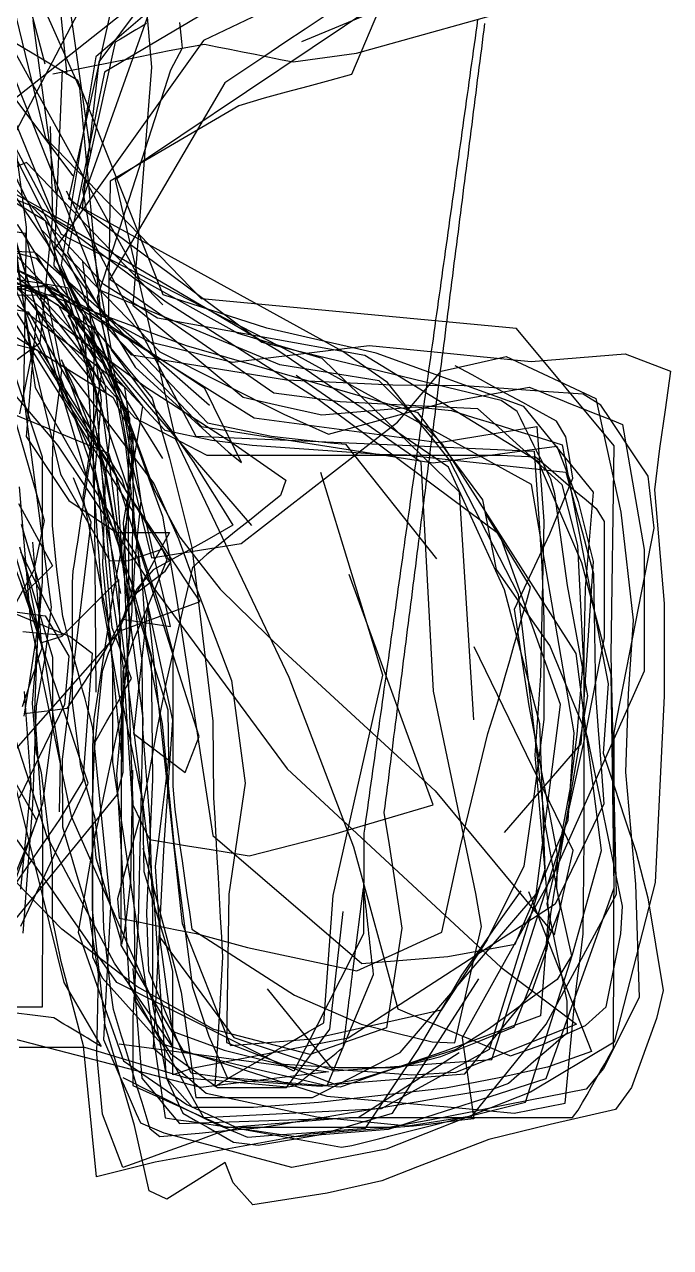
# Model space of a CAD drawing. Header units: metres. Extents: x 30 to 6769, y 117 to 5736.
# Drawn here: x 6315 to 6747, y 329 to 1147 of the extents above; entities that cross this region are included whole.
import ezdxf

# ---------------------------------------------------------------- set-up
doc = ezdxf.new("R2010")
doc.units = ezdxf.units.M
doc.layers.add('FLOOR_0', color=1, linetype='Continuous')
doc.layers.add('FLOOR_1', color=2, linetype='Continuous')

msp = doc.modelspace()

# ---------------------------------------------------------------- linework, layer by layer
at = {"layer": 'FLOOR_0', "color": 4}
for points in [[(6356.68, 843.69), (6289.13, 1068.55), (6231.21, 1143.56), (6123.64, 1308.57), (6000.42, 1479.97), (5904.93, 1637.82), (5804.26, 1777.77), (5606.23, 1733.95), (5595.73, 1647.01), (5578.5, 1588.67), (5546.2, 1585.44), (5537.9, 1587.05), (5558.12, 1594.4), (5578.33, 1601.76), (5598.54, 1609.11), (5549.57, 1689.25), (5546.98, 1688.43), (5569.34, 1668.86), (5578.16, 1660.09), (5568.27, 1666.27), (5558.38, 1672.46), (5548.49, 1678.64), (5538.6, 1684.83), (5528.71, 1691.01)], [(6355.37, 1164.19), (6304.05, 1066.15), (6300.56, 1010.4)], [(6554.54, 1163.78), (6533.38, 1113.66), (6518.79, 1109.68), (6504.21, 1105.7), (6489.62, 1101.71), (6475.03, 1097.73), (6458.12, 1092.6), (6371.94, 1042.31), (6370.66, 943.52), (6433.12, 878.27), (6587.93, 854.06), (6670.63, 865.09), (6684.88, 828.07), (6694.88, 788.06), (6686.76, 666.11), (6635.48, 606.69)], [(6515.71, 1152.82), (6502.31, 1143.88), (6488.91, 1134.94), (6475.51, 1126), (6462.1, 1117.06), (6448.7, 1108.12), (6371.9, 976.67), (6481.4, 900.74), (6525.91, 895.04), (6571.69, 892.57), (6617.74, 890.21), (6631.82, 877.53), (6645.9, 864.86), (6659.97, 852.18), (6674.05, 839.5), (6684.41, 798.63), (6688.23, 723.61), (6683.96, 672.39), (6679.62, 636.93), (6675.22, 612.75), (6670.83, 588.56), (6670.53, 569.26), (6673.86, 554.26), (6677.2, 539.26), (6680.53, 524.27), (6670.82, 508.56), (6648.27, 492.15), (6625.72, 475.74), (6603.42, 461.61), (6581.96, 455), (6560.49, 448.4), (6539.03, 441.79), (6513.05, 436.89), (6465.02, 440.32), (6426.11, 445.94), (6420.45, 459.54), (6414.78, 473.15), (6409.12, 486.75), (6403.46, 500.35), (6397.79, 513.95), (6396.48, 552.99), (6400.51, 642.19), (6399.63, 725.11), (6387.5, 769.7), (6380.35, 749.44), (6412.45, 744.49), (6408.95, 759.38), (6405.45, 774.27), (6401.95, 789.16), (6398.45, 804.05), (6394.94, 818.94), (6391.44, 833.83), (6387.94, 848.72), (6379.94, 895.28), (6352.05, 972.51), (6281.86, 1111.66)], [(6105.61, 935.94), (6329.33, 972.89), (6393.66, 891.74), (6391.07, 876.19), (6388.48, 860.64), (6385.89, 845.09), (6383.3, 829.54), (6380.71, 813.99), (6385.05, 742.09), (6376.17, 645.85), (6384.66, 504.6), (6434.45, 416.18), (6553.44, 422.23), (6625.64, 461.9), (6662.91, 582.08), (6659.28, 679.5), (6635.71, 768.97), (6598.19, 851.08), (6484.8, 928.73), (6335.51, 1016.34), (6288.81, 1129.5)], [(6303.89, 988.33), (6408.54, 875.81), (6439.92, 869.19), (6466.98, 865.81), (6495.35, 863.75), (6523.74, 861.72), (6552.13, 859.69), (6579.47, 859.03), (6606.29, 859.03), (6633.12, 859.03), (6656.51, 858.04), (6663.25, 852.25), (6670, 846.47), (6676.74, 840.68), (6683.49, 834.9), (6690.23, 829.12), (6696.98, 823.33), (6702.3, 814.67), (6702.3, 795.25), (6702.3, 775.83), (6702.3, 756.41), (6702.3, 736.99), (6688.89, 668.93), (6679, 623.8), (6674.02, 602.24), (6669.05, 580.67), (6664.07, 559.1), (6677.43, 493.98), (6677.61, 472.64), (6672, 467.84), (6666.4, 463.03), (6660.8, 458.23), (6655.2, 453.43), (6649.59, 448.62), (6643.99, 443.82), (6638.39, 439.01), (6628.13, 435.12), (6611.87, 432.41), (6595.61, 429.7), (6579.35, 426.99), (6563.09, 424.28), (6547.23, 421.63), (6531.8, 419.06), (6516.36, 416.49), (6500.93, 413.91), (6485.5, 411.34), (6470.71, 409.14), (6457.62, 407.95), (6444.53, 406.76), (6431.44, 405.57), (6418.36, 404.38), (6405.27, 403.19), (6398.77, 408.41), (6396.04, 417.29), (6393.31, 426.17), (6390.57, 435.06), (6387.84, 443.94), (6385.11, 452.82), (6382.38, 461.7), (6379.65, 470.58), (6376.92, 479.47), (6374.18, 488.35), (6372.44, 501.2), (6370.91, 514.95), (6369.38, 528.69), (6367.86, 542.44), (6366.97, 572.81), (6361.87, 616.06), (6352.38, 650.89), (6346.85, 693.57), (6346.85, 726.65), (6346.85, 742.38), (6346.85, 758.11), (6346.85, 773.84), (6347.37, 781.85), (6348.1, 786.6), (6348.83, 791.36), (6349.56, 796.11), (6350.29, 800.86), (6351.02, 805.62), (6351.75, 810.37), (6352.48, 815.12), (6353.22, 819.88), (6353.95, 824.63), (6354.68, 829.38), (6355.41, 834.13), (6356.14, 838.89), (6356.87, 843.64), (6357.6, 848.39), (6358.33, 853.15), (6359.06, 857.9), (6359.79, 862.65), (6358.66, 888.19), (6354.11, 952.05), (6293.91, 1075.4)], [(6466.8, 812.09), (6325.98, 975.34), (6276.68, 998.83)], [(6338.51, 912.02), (6388.69, 766.29), (6408.85, 781.41), (6412.5, 787.48), (6410.61, 790.51), (6408.72, 793.54), (6406.83, 796.57), (6404.94, 799.6), (6403.04, 802.63), (6401.15, 805.66), (6399.26, 808.69), (6397.37, 811.72), (6395.47, 814.75), (6393.58, 817.77), (6391.69, 820.8), (6389.8, 823.83), (6387.91, 826.86), (6386.01, 829.89), (6384.12, 832.92), (6382.23, 835.95), (6379.97, 843.03), (6297.31, 973.53)], [(6267.15, 947.26), (6336.79, 865.75), (6396.73, 776.24), (6490.47, 649.36), (6633.33, 516.81), (6683.74, 478.53), (6643.37, 462.37), (6603, 446.22), (6573.8, 444.53), (6547.37, 446.42), (6520.94, 448.31), (6477.3, 502.12)], [(6363.57, 869.99), (6391.94, 641.47), (6400.51, 571.28), (6409.45, 443.02), (6420.53, 419.11), (6429.02, 414.25), (6437.51, 409.4), (6446.01, 404.54), (6454.5, 399.69), (6471.02, 397.74), (6511.59, 404.51), (6560.72, 419.16), (6618.54, 508.94)]]:
    msp.add_lwpolyline(points, dxfattribs=at)
at = {"layer": 'FLOOR_0', "color": 5}
for points in [[(6347.2, 1045.88), (6282.58, 1131.68), (6256.46, 1152.29), (6232.08, 1171.26), (6150.96, 1181.1), (6088.21, 1206), (6060.97, 1261.37), (6052.44, 1342.47), (6098.69, 1486.36), (6100.14, 1479.18), (6076.69, 1432.26), (5994.59, 1309.06), (5863.34, 1178.75), (5766.63, 1162.63), (5710.06, 1168.14), (5656.85, 1184.12), (5599.19, 1228.5), (5508.67, 1315.17), (5451.99, 1402.52), (5440.45, 1402.52)], [(6341.98, 918.13), (6401.19, 840.22), (6417.76, 803.18), (6429.57, 770.68), (6453.22, 708.47), (6462.34, 639.72), (6451.37, 565.54), (6449.82, 466.37), (6473.92, 457.09), (6498.03, 447.81), (6522.14, 438.53), (6609.14, 445.4), (6654.02, 500.28), (6664.17, 529.15), (6666.75, 552.33), (6673.34, 593.37), (6691.49, 698.15), (6677.9, 772.03), (6669.38, 833.34), (6666.71, 843.01), (6664.45, 847.54), (6662.18, 852.07), (6659.92, 856.6), (6657.65, 861.13), (6655.39, 865.66), (6653.13, 870.19), (6650.86, 874.72), (6648.6, 879.25), (6646.34, 883.78), (6644.07, 888.31), (6633.46, 895.66), (6473.43, 934.38), (6344.34, 1030.54), (6380.63, 1192.61)], [(6527.99, 1181.11), (6434.46, 1136.41), (6335.19, 997.6), (6351.99, 975.19), (6368.79, 952.78), (6437.2, 880.69), (6479.93, 871.82), (6489.81, 870.72), (6499.69, 869.62), (6509.56, 868.52), (6519.44, 867.42), (6529.32, 866.33), (6590.15, 789.76)], [(6551, 1160.97), (6375.32, 1043.3), (6415.66, 869.69), (6491.42, 710.65), (6534.67, 597.2), (6564.44, 488.75), (6570.71, 486.13), (6576.98, 483.52), (6583.25, 480.9), (6589.52, 478.29), (6595.79, 475.68), (6602.06, 473.06), (6608.33, 470.45), (6614.6, 467.83), (6620.87, 465.22), (6627.14, 462.6), (6633.41, 459.99), (6639.68, 457.38), (6660.62, 464.74), (6689.8, 477.72), (6703.69, 490.23), (6706.12, 502.41), (6708.56, 514.58), (6710.99, 526.75), (6713.42, 538.93), (6714.62, 557.48), (6691.24, 670.8), (6665.95, 731.73), (6648.15, 757.17), (6630.35, 782.61), (6621.22, 829.11), (6577.98, 887.41), (6423.02, 932.14), (6237.98, 999.86)], [(6418.3, 1148.37), (6418.77, 1144.11), (6419.25, 1139.85), (6419.72, 1135.59), (6420.19, 1131.32), (6412.43, 1116.49), (6363.35, 964.4), (6382, 866.94), (6386.06, 833.21), (6384.57, 825), (6383.08, 816.78), (6381.58, 808.57), (6380.09, 800.35), (6378.6, 792.14), (6377.1, 783.92), (6375.61, 775.71), (6374.12, 767.49), (6370.37, 743.57), (6365.69, 713.15), (6361.02, 682.74), (6360.27, 663.99), (6360.27, 647.48), (6360.27, 630.97), (6360.27, 614.46), (6360.27, 597.94), (6360.27, 589.43), (6360.27, 581.21), (6360.27, 572.99), (6360.27, 564.78), (6360.27, 556.56), (6360.27, 548.35), (6360.27, 540.13), (6360.27, 531.91), (6360.27, 523.7), (6366.72, 509.65), (6406.21, 465.75), (6516.9, 430.46), (6605.23, 422.57), (6642.27, 419.2), (6676.34, 425.67), (6682.74, 494.44), (6684.59, 509.32), (6686.45, 524.2), (6688.31, 539.08), (6688.89, 601.94), (6688.89, 650.88), (6688.89, 729.15), (6689.86, 770.04), (6691.2, 786.14), (6692.54, 802.24), (6693.88, 818.34), (6695.22, 834.44), (6648.7, 891.68), (6549.91, 927.24), (6535.29, 930.62), (6520.68, 933.99), (6506.06, 937.37), (6491.44, 940.74), (6476.82, 944.12), (6407.45, 966.3), (6350.4, 1109.66), (6306.13, 1136.21)], [(6232.39, 1143.61), (6329.97, 1000.64), (6364.69, 936.12), (6401.29, 836.53), (6418.55, 804.19), (6432.02, 786.85), (6445.5, 769.52), (6488.18, 727.75), (6589.36, 634.69), (6669.07, 538.33), (6673.25, 557.13), (6677.42, 575.93), (6681.6, 594.73), (6615.52, 731)], [(6192.36, 1026.11), (6322.47, 990.78), (6400.13, 897.26), (6411.63, 856.98), (6426.65, 797.37), (6440.75, 681.32), (6441.17, 629.96), (6441.91, 616.64), (6442.65, 603.32), (6443.39, 590), (6444.13, 576.68), (6444.87, 563.36), (6445.61, 550.04), (6446.35, 536.72), (6447.09, 523.4), (6445.02, 487.59), (6441.9, 436.98), (6452.34, 443.07), (6462.77, 449.16), (6473.2, 455.25), (6483.64, 461.34), (6494.07, 467.43), (6504.5, 473.52), (6514.93, 479.6), (6521.22, 564.66), (6554.34, 712.06), (6512.92, 847.6)], [(6438.49, 892.19), (6321.54, 994.65), (6247.76, 998.37)], [(6651.71, 567.35), (6693.85, 460.22), (6664.48, 449.76), (6632.1, 442.82), (6596.47, 435.73), (6511.25, 426.25), (6467.84, 422.89), (6447.47, 422.89), (6427.1, 422.89), (6410.11, 441.94), (6400.51, 491.96), (6400.51, 510.1), (6400.51, 528.23), (6400.51, 553.43), (6398.61, 616.31), (6393.8, 676.1), (6393.33, 721.89), (6392.16, 731.21), (6391, 740.53), (6389.84, 749.85), (6388.67, 759.17), (6387.51, 768.49), (6388.48, 785.64), (6390.62, 807.09), (6392.76, 828.54), (6381.92, 904.29), (6287.64, 975.82)]]:
    msp.add_lwpolyline(points, dxfattribs=at)
at = {"layer": 'FLOOR_0', "color": 2}
for points in [[(6288.32, 1394.61), (6303.42, 1215.48), (6328.4, 1120.86)], [(6286.67, 1168.12), (6250.11, 1113.69), (6239.91, 1077.73), (6279.76, 1073.74), (6310.52, 1099.36), (6385.09, 1158.4)], [(6576.76, 1167.68), (6499.85, 1135.51)], [(6173.63, 979.97), (6317.28, 955.02), (6361.87, 877.84), (6366.91, 852.63), (6371.95, 827.41), (6376.99, 802.2), (6383.35, 775.75), (6392.4, 746.75), (6401.46, 717.75), (6410.52, 688.75), (6411.13, 655.55), (6406.67, 619.82), (6402.2, 584.09), (6405.43, 533.54), (6413.38, 473.89), (6448.15, 461.3), (6484.86, 452.11), (6524.23, 449.73), (6564.53, 449.73), (6593.07, 457.01), (6617.54, 466.8), (6642.07, 476.82), (6673.21, 556.1), (6662.9, 612.86), (6645.14, 765.99), (6598.65, 856.13), (6588.34, 869.03), (6578.02, 881.93), (6567.71, 894.83), (6557.39, 907.73), (6527.62, 928.5), (6353.56, 1024.25), (6364.67, 1122.11), (6393.04, 1159.95)], [(6333.73, 1114.06), (6359.63, 1119.24), (6385.54, 1124.42), (6411.44, 1129.61), (6435.12, 1133.91), (6443.58, 1132.22), (6452.04, 1130.53), (6460.51, 1128.83), (6468.97, 1127.14), (6477.44, 1125.44), (6485.9, 1123.75), (6494.36, 1122.06), (6536.66, 1127.82), (6655.08, 1160.97)], [(6396.22, 1147.66), (6392.75, 1145.57), (6389.27, 1143.49), (6385.8, 1141.4), (6382.32, 1139.32), (6378.85, 1137.23), (6375.37, 1135.15), (6353.56, 1036.51), (6372.79, 929.41), (6413.8, 874.52), (6427.9, 854.09), (6436.59, 840.17), (6445.29, 826.26), (6453.98, 812.34), (6436.58, 802.29), (6418.64, 792.31), (6400.69, 782.34), (6389.86, 769.64), (6383.46, 755.23), (6377.06, 740.83), (6370.66, 726.42), (6366.6, 714.4), (6365.72, 705.62), (6364.85, 696.84), (6363.97, 688.05), (6363.09, 679.27), (6362.21, 670.49), (6361.34, 661.71), (6360.46, 652.93), (6360.27, 613.89), (6362.52, 589.83), (6365.98, 578.3), (6369.44, 566.76), (6372.9, 555.22), (6376.36, 543.68), (6379.82, 532.15), (6381.6, 539.93), (6383.05, 551.53), (6384.5, 563.12), (6385.94, 574.72), (6387.09, 648.43)], [(6615.11, 682.13), (6605.59, 834.27), (6513.82, 923.81), (6457.69, 940.45), (6391.79, 976.94), (6308.04, 1129.13)], [(6326.46, 1009.25), (6405.29, 928.18), (6488.07, 886.44), (6518.07, 873.1), (6593.78, 893.79), (6652.27, 904.54), (6659.19, 901.78), (6666.11, 899.01), (6673.02, 896.24), (6679.94, 893.47), (6686.85, 890.7), (6693.77, 887.94), (6700.68, 885.17), (6707.6, 882.4), (6714.52, 879.63), (6729.12, 795.97), (6729.12, 773.76), (6729.12, 751.54), (6729.12, 714.58), (6668.88, 579.74), (6607.3, 469.46), (6615.18, 415.35), (6605.1, 414.09), (6595.02, 412.83), (6584.94, 411.56), (6574.86, 410.3), (6505.14, 404.96), (6402.17, 386.4), (6362.96, 376.59), (6354.22, 464.2), (6339.22, 520.54), (6333.44, 548.95), (6333.44, 561.22), (6333.44, 573.49), (6333.44, 585.76), (6326.1, 646.87), (6322.82, 659.98), (6320.03, 693.18), (6326.74, 774.71), (6326.74, 802.75), (6326.74, 808.25), (6326.74, 813.75), (6326.74, 819.25), (6326.74, 824.76), (6326.74, 830.26), (6326.74, 835.76), (6326.74, 841.26), (6326.74, 846.76), (6326.74, 852.27), (6326.74, 857.77), (6294.66, 953.26)], [(6353.56, 988.36), (6366.05, 895.84), (6363.71, 870.02), (6361.36, 844.19), (6362.47, 700.54)], [(6387.09, 515.74), (6393.21, 442.39), (6401.56, 432.36), (6409.92, 422.32), (6418.27, 412.29), (6537.83, 416.18), (6605.47, 459.72)]]:
    msp.add_lwpolyline(points, dxfattribs=at)
at = {"layer": 'FLOOR_0', "color": 1}
for points in [[(6348.28, 1011.23), (6272.16, 1054.23), (6149.81, 1157.34), (6145.66, 1376.39)], [(6320.36, 1175), (6351.48, 1104.75), (6366.1, 948.28), (6385.71, 870.8), (6386.45, 858.03), (6385.76, 849.74), (6385.07, 841.46), (6384.38, 833.18), (6383.69, 824.89), (6383, 816.61), (6382.31, 808.32), (6381.62, 800.04), (6380.93, 791.76), (6382.35, 757.73), (6387.09, 625.29), (6398.31, 602.18), (6411.64, 599.96), (6424.96, 597.74), (6438.29, 595.52), (6451.61, 593.29), (6464.94, 591.07), (6521.52, 605.63), (6588.06, 625.17), (6531.93, 779.39)], [(6410.75, 1167.13), (6362.34, 1125.36), (6339.27, 986.32), (6356.87, 945.69), (6362.48, 933.32), (6368.1, 920.96), (6373.72, 908.59), (6379.34, 896.22), (6384.96, 883.85), (6383.77, 835.95), (6384.64, 736.55)], [(6199.66, 1093.65), (6328.65, 1016.02), (6366.97, 887.65), (6393.8, 683.05), (6390.76, 547.46), (6387.09, 482.69), (6387.09, 437.62), (6449.47, 409.47), (6531.62, 416.18), (6540.68, 416.18), (6549.74, 416.18), (6558.79, 416.18), (6567.85, 416.18), (6576.91, 416.18), (6585.97, 416.18), (6595.03, 416.18), (6604.09, 416.18), (6613.14, 416.18), (6663.6, 478.59), (6710.53, 565.6), (6707.12, 725.42), (6709.01, 865.31), (6643.69, 943.73), (6433.17, 963.55), (6329.02, 1071.14), (6307.5, 1159.2)], [(6307.46, 979.24), (6361.15, 943.43), (6360.55, 841.88), (6361.33, 831.84), (6362.1, 821.8), (6362.87, 811.76), (6363.64, 801.72), (6364.41, 791.68), (6365.19, 781.64), (6365.96, 771.6), (6366.73, 761.56), (6379.73, 688.22), (6377.24, 676.59), (6374.75, 664.96), (6372.26, 653.32), (6369.77, 641.69), (6367.28, 630.06), (6364.78, 618.43), (6362.29, 606.8), (6358.76, 588.31), (6350.72, 540.02), (6381.03, 454.14), (6423.33, 424.89), (6458.07, 408.76), (6475.21, 405.64), (6492.35, 402.52), (6509.49, 399.4), (6526.63, 396.28), (6533.66, 397.48), (6539.86, 399.03), (6546.06, 400.58), (6552.26, 402.13), (6558.46, 403.68), (6564.66, 405.24), (6570.87, 406.79), (6577.07, 408.34), (6583.27, 409.89), (6589.47, 411.44), (6595.67, 412.99), (6601.87, 414.54), (6608.07, 416.09), (6625.84, 416.18), (6644.28, 416.18), (6662.73, 416.18), (6681.17, 416.18), (6684.98, 421.08), (6687.94, 426.26), (6690.9, 431.44), (6693.86, 436.63), (6696.82, 441.81), (6699.78, 447), (6702.74, 452.18), (6705.7, 457.36), (6708.66, 462.55), (6709.01, 599.46), (6709.01, 625.57), (6709.01, 641.58), (6709.01, 657.59), (6709.01, 673.59), (6735.83, 810.31), (6731.67, 845.15), (6725.37, 854.6), (6719.07, 864.05), (6712.77, 873.51), (6706.47, 882.96), (6700.17, 892.41), (6688.35, 899.8), (6661.82, 901.7), (6635.29, 903.59), (6608.76, 905.49), (6560.93, 905.99), (6489.99, 909.28), (6386.51, 925.9), (6334.6, 985.79), (6340.15, 1116.42)], [(6407.2, 959.69), (6316.14, 1054.78), (6147.16, 984.39)], [(6366.19, 914.34), (6353.73, 831.33), (6355.59, 822.03), (6357.45, 812.72), (6359.31, 803.42), (6361.17, 794.12), (6363.03, 784.82), (6364.89, 775.52), (6366.75, 766.22), (6368.61, 756.92), (6370.47, 747.62), (6372.33, 738.32), (6373.68, 714.94), (6373.68, 653.75), (6393.8, 517.67), (6408.72, 415.96), (6417.51, 414.71), (6426.3, 413.45), (6435.09, 412.19), (6443.88, 410.94), (6452.67, 409.68), (6461.46, 408.42), (6470.25, 407.17), (6479.04, 405.91), (6487.83, 404.66), (6496.62, 403.4), (6558.07, 408.46), (6663.52, 442.33), (6709.01, 569.8), (6707, 712.72), (6687.39, 787.11), (6658.53, 854.71), (6542.27, 925.75), (6403.62, 950.73), (6367.83, 973.28), (6352.31, 990.1), (6336.79, 1006.92), (6321.27, 1023.75), (6305.75, 1040.57)], [(6407.15, 856.9), (6310.23, 1013.09), (6125.33, 965.06), (6092.74, 823.74), (6037.64, 715.64), (6033.27, 574.17), (6025.61, 484.15), (5984.94, 409.01), (5937.34, 357.94), (5902.79, 329.24), (5872.31, 335.34), (5841.82, 341.44), (5727.57, 336.29), (5572.23, 355.79), (5527.04, 355.79), (5484.27, 359.23), (5370.47, 407.21)], [(6314.57, 966.13), (6361.78, 906.4), (6367.26, 835.43), (6369.12, 813.09), (6370.98, 790.75), (6372.85, 768.41), (6380.84, 715.38), (6387.09, 618.85), (6388.77, 494.18), (6412.27, 458.91), (6443.87, 436.31), (6489.91, 436.31), (6518.92, 475.2), (6527.87, 553.93)], [(6404.33, 537.94), (6454.61, 469.63), (6521.96, 447.43), (6627.12, 455.08), (6671.13, 592.23), (6652.22, 691.55), (6642.3, 756.07), (6666.01, 806.54), (6681.37, 843.76), (6679.07, 857.59), (6676.76, 871.42), (6670.5, 881.87), (6659.2, 888.04), (6647.9, 894.2), (6636.6, 900.37), (6625.29, 906.54), (6613.99, 912.71), (6602.69, 918.87)]]:
    msp.add_lwpolyline(points, dxfattribs=at)
at = {"layer": 'FLOOR_0', "color": 7}
for points in [[(6393.8, 596.6), (6419.55, 499.92), (6429.39, 429.6), (6440.54, 429.6), (6451.69, 429.6), (6462.83, 429.6), (6473.98, 429.6), (6485.13, 429.6), (6496.27, 429.6), (6507.42, 429.6), (6565.99, 459.64), (6656.8, 565.43), (6673.16, 692.46), (6632.62, 805.91), (6511.01, 896.27), (6409.47, 961.29), (6352.1, 1004.06), (6321.44, 1024.87), (6296.99, 1034.65), (6272.55, 1044.43), (6198.61, 1100.52), (6082.41, 1210.83)], [(6343.35, 1113.32), (6334.85, 1197.76)], [(6342.52, 1035.85), (6429.29, 871.87), (6567.48, 865.74), (6655.62, 861.75), (6657.33, 836.05), (6659.04, 810.35), (6660.76, 784.65), (6662.06, 749.12), (6662.06, 682.22), (6655.61, 632.68), (6648.71, 584.36), (6624.21, 535.03), (6593.25, 487.87), (6507.11, 468.68), (6452.59, 464.13), (6420.43, 545.8), (6397.22, 759.24), (6387.62, 672.91), (6422.21, 646.88), (6431.63, 671.06), (6371.04, 860.25), (6167.29, 943.84)], [(6279.69, 999.05), (6397.79, 935.19), (6453.83, 921.17), (6545.15, 932.45), (6568.06, 930.16), (6590.98, 927.87), (6617.11, 925.25), (6653.48, 921.61), (6716.43, 926.87), (6746.73, 915.21), (6743.05, 889.42), (6739.36, 863.63), (6736.09, 835.8), (6742.42, 759.84), (6742.54, 698.07), (6736.46, 573.24), (6709.01, 466.59), (6653.18, 433.04), (6556.56, 395.07), (6493.57, 382.85), (6465.12, 390.44), (6436.67, 398.03), (6408.22, 405.62), (6392.45, 412.51), (6389.71, 418.68), (6386.97, 424.85), (6384.23, 431.02), (6381.49, 437.19), (6378.74, 443.36), (6376, 449.53), (6373.26, 455.7), (6370.52, 461.87), (6367.78, 468.04), (6372.35, 557.01), (6366.02, 620.33), (6360.39, 676.63), (6358.63, 683.86), (6356.96, 689.99), (6355.29, 696.12), (6353.62, 702.25), (6351.95, 708.38), (6350.28, 714.51), (6348.6, 720.65), (6346.93, 726.78), (6345.26, 732.91), (6343.59, 739.04), (6341.92, 745.17), (6340.25, 751.3), (6336.27, 782.68), (6333.44, 811.99), (6333.44, 833.26), (6333.44, 854.53), (6333.84, 868.9), (6334.67, 875.6), (6335.51, 882.3), (6336.35, 888.99), (6337.18, 895.69), (6338.02, 902.39), (6338.86, 909.08), (6339.69, 915.78), (6329.99, 965.14), (6249.77, 988.86)], [(6293.8, 988.35), (6388.46, 884.06), (6436.56, 859.03), (6473.03, 859.03), (6571.38, 859.03), (6676.73, 847.7), (6680.42, 834.17), (6684.11, 820.64), (6687.79, 807.11), (6691.48, 793.59), (6695.17, 780.06), (6696.49, 699.76), (6698.38, 675.14), (6700.27, 650.53), (6702.17, 625.91), (6669.62, 558.79), (6531.2, 469.13), (6426.57, 448.97), (6413.92, 444.78), (6413.92, 458.61), (6413.92, 472.43), (6413.92, 486.26), (6413.92, 500.08), (6413.92, 513.91), (6411.32, 525.5), (6408.02, 536.5), (6404.72, 547.49), (6401.43, 558.49), (6398.13, 569.49), (6394.83, 580.48), (6393.8, 627.8), (6380.55, 692.89), (6381.23, 699.76), (6381.92, 706.63), (6382.61, 713.49), (6383.29, 720.36), (6383.98, 727.23), (6384.67, 734.09), (6385.35, 740.96), (6386.04, 747.83), (6386.73, 754.69), (6387.09, 821.58), (6303.84, 954.95)], [(6294.51, 985.34), (6334.57, 949.26), (6396.4, 904.43), (6452.73, 868.08), (6489.37, 842.42), (6485.9, 832.1), (6476.06, 824.22), (6466.21, 816.33), (6456.36, 808.45), (6446.52, 800.57), (6436.67, 792.69), (6427.03, 783.9), (6421.14, 758.36), (6415.25, 732.82), (6409.36, 707.28), (6403.37, 676.83), (6397.32, 643.58), (6391.75, 616.65), (6386.82, 598.58), (6381.9, 580.51), (6376.97, 562.44), (6377.96, 549.52), (6390.86, 546.94), (6403.75, 544.36), (6416.65, 541.78), (6429.54, 539.2), (6463.79, 529.86), (6536.97, 514.23), (6551.19, 520.69), (6565.41, 527.16), (6579.63, 533.63), (6593.85, 540.09), (6606.19, 597.53), (6624.65, 672.94), (6630.8, 692.53), (6633.59, 702.3), (6636.38, 712.07), (6639.17, 721.84), (6641.96, 731.62), (6644.75, 741.39), (6647.54, 751.16), (6650.33, 760.93), (6653.13, 770.71), (6623.16, 819.92)], [(6240.92, 950.16), (6323.23, 929.63), (6376.07, 845.74), (6380.15, 786.5), (6378.79, 794), (6377.43, 801.51), (6376.06, 809.02), (6374.7, 816.52), (6373.33, 824.03), (6371.97, 831.54), (6370.61, 839.04), (6369.24, 846.55), (6367.88, 854.06), (6348.08, 904.38), (6339.52, 922.82), (6347.75, 900.16), (6355.99, 877.51), (6378.87, 766.49)]]:
    msp.add_lwpolyline(points, dxfattribs=at)
at = {"layer": 'FLOOR_0', "color": 3}
for points in [[(6481.72, 1182.58), (6368.22, 1115.25), (6343.37, 994.41), (6366.72, 954.37), (6388.68, 917.97), (6401.19, 906.59), (6413.69, 895.22), (6426.2, 883.85), (6438.7, 872.47), (6451.21, 861.1), (6459.92, 854.2), (6455.79, 862.47), (6451.66, 870.74), (6447.53, 879.01), (6443.39, 887.27), (6439.26, 895.54), (6435.13, 903.81), (6332.7, 971.39), (6173.42, 973.99)], [(6308.18, 1001.75), (6321.75, 904.25), (6354.85, 846.46), (6372.57, 818.6), (6390.28, 790.75), (6413.72, 681.79), (6407.8, 598.81), (6400.84, 462.86), (6436.3, 432.45), (6510.25, 416.6), (6571, 410.53), (6612.3, 417.15), (6649.71, 426.51), (6681.19, 525.28), (6700.58, 594.67), (6683.54, 726.4), (6594.21, 866.52), (6573.08, 887.66), (6551.96, 908.8), (6485.43, 919.41), (6364.5, 969.68), (6302.78, 1125.19)], [(6222.24, 1021.9), (6337.13, 959.62), (6369, 900.78), (6355.87, 923.76), (6318.39, 972.09), (6170.56, 993.17)], [(6333.96, 968.3), (6468.38, 883.99), (6591.95, 867.47), (6657.25, 878.35), (6662.06, 814.93), (6659.67, 711.48), (6655.89, 658.48), (6665.04, 552.63), (6659.72, 484.08), (6595.86, 460.58), (6525.84, 436.48), (6507.01, 438.05), (6488.18, 439.62), (6469.36, 441.19), (6450.53, 442.76), (6438.32, 470.43), (6427.4, 503.2), (6414.96, 597.22), (6406.91, 679.38), (6401.61, 705.88), (6396.32, 732.37), (6393.8, 770.02), (6386.8, 828.87), (6340.23, 966.2), (6140.58, 963.91)]]:
    msp.add_lwpolyline(points, dxfattribs=at)
at = {"layer": 'FLOOR_0', "color": 6}
for points in [[(6394.81, 1175.62), (6399.56, 1118.6), (6387.09, 959.38), (6461.04, 897.76), (6487.33, 891.91), (6513.62, 886.06), (6575.93, 891.45), (6600.23, 888.9), (6615.04, 884.34), (6629.86, 879.78), (6644.67, 875.22), (6659.49, 870.66), (6674.31, 866.09), (6705.01, 706.13), (6701.64, 659.71), (6708.93, 637.83), (6716.22, 615.95), (6723.51, 594.07), (6731.5, 562.98), (6741.81, 501.04), (6737.34, 482.39), (6731.75, 467.01), (6726.16, 451.62), (6720.56, 436.24), (6709.94, 421.55), (6666.3, 411.48), (6625.32, 401.52), (6601.41, 392.32), (6577.51, 383.12), (6553.6, 373.93), (6517.16, 365.49), (6467.51, 357.84), (6454.16, 372.59), (6448.88, 386.04), (6429.41, 373.86), (6409.94, 361.69), (6398.01, 367.05), (6393.15, 388.89), (6388.3, 410.74), (6368.67, 477.62), (6360.27, 555.37), (6360.27, 628.57), (6361.7, 666.95), (6364.42, 671.72), (6367.14, 676.48), (6369.87, 681.24), (6372.59, 686.01), (6375.31, 690.77), (6378.03, 695.54), (6380.75, 700.3), (6383.47, 705.07), (6386.19, 709.83), (6373.32, 743.57), (6366.97, 811.15), (6363.94, 837), (6360.56, 857.25), (6340.01, 904.62), (6315.36, 1007.36), (6297.13, 1010.17)], [(6351.24, 1023.32), (6403.66, 1170.97)], [(6359.11, 1060.76), (6345.71, 1154.9)], [(6336.2, 1033.11), (6320.45, 1149.64)], [(6248.41, 975.77), (6373.89, 897.77), (6388.96, 868.55), (6397.95, 843.37), (6406.94, 818.19), (6416.42, 763.56), (6440.62, 604.7), (6540.3, 519.15), (6597.74, 523.93), (6642.74, 532.11), (6647.81, 543.96), (6652.89, 555.81), (6657.97, 567.66), (6663.04, 579.51), (6668.12, 591.35), (6673.19, 603.2), (6678.27, 615.05), (6682.18, 673.39), (6653.85, 839.46), (6493.81, 927.48), (6339.4, 1006.57), (6297.86, 1085.06)], [(6279.45, 1023.5), (6357.65, 941.68), (6387.09, 874.35), (6387.09, 840.63), (6388.12, 808.99), (6394.81, 788.9), (6401.5, 768.81), (6408.2, 748.72), (6413.92, 727.22), (6413.92, 697.38), (6413.92, 667.53), (6413.92, 637.69), (6415.18, 622.06), (6416.81, 610.63), (6418.45, 599.19), (6420.08, 587.76), (6421.71, 576.32), (6423.34, 564.89), (6424.98, 553.46), (6426.61, 542.02), (6495.36, 498.06), (6539.93, 478.6), (6563.65, 472.66), (6587.38, 466.73), (6602.41, 466.23), (6604.21, 474), (6606, 481.78), (6607.79, 489.55), (6609.58, 497.32), (6611.38, 505.1), (6613.17, 512.87), (6614.96, 520.65), (6616.76, 528.42), (6618.55, 536.19), (6620.34, 543.97), (6616.64, 565.93), (6588.29, 701.25), (6579.94, 854.37), (6496.3, 912.45)], [(6038.81, 879.5), (6152.45, 973.84), (6224.07, 990.64), (6343.47, 971.16), (6368.65, 905.67), (6371.5, 870.75), (6368.77, 843.48), (6366.97, 786.06), (6379.84, 654.02)], [(6343.8, 952.71), (6377.92, 896.34), (6387.09, 841.17), (6399.67, 790.35), (6459.65, 799.93), (6564.1, 881.21), (6593.42, 915.34), (6615.13, 920.16), (6636.84, 924.99), (6696.85, 896.92), (6713.49, 820.9), (6721.78, 748.84), (6718.5, 699.51), (6716.68, 647.03), (6723.4, 572.12), (6725.69, 496.53), (6717.76, 480.66), (6709.83, 464.79), (6701.89, 448.92), (6690.23, 435.23), (6664.14, 430.01), (6638.04, 424.79), (6611.95, 419.57), (6585.85, 414.35), (6558.26, 409.47), (6509.21, 409.47), (6460.17, 409.47), (6443.17, 405.47), (6430.64, 400.91), (6418.11, 396.35), (6405.58, 391.79), (6393.05, 387.23), (6380.52, 382.68), (6366.98, 418.41), (6363.05, 458.61), (6364.22, 512.04), (6358.49, 549.59), (6355.46, 559.71), (6352.42, 569.84), (6349.38, 579.96), (6346.35, 590.08), (6343.31, 600.21), (6340.28, 610.33), (6340.15, 655.52), (6359.4, 814.24), (6347.5, 843.98)], [(6380.39, 443.02), (6401.3, 432.55), (6422.22, 422.09), (6443.13, 411.63), (6463.86, 402.99), (6483.57, 404.5), (6503.27, 406.02), (6522.98, 407.54), (6542.68, 409.05), (6577.91, 461.74), (6607.23, 511.31), (6620.41, 530.14), (6633.58, 548.97), (6646.75, 567.79)]]:
    msp.add_lwpolyline(points, dxfattribs=at)
at = {"layer": 'FLOOR_1', "color": 2}
for points in [[(6283.04, 1264.05), (6292.01, 1180.63), (6285.32, 1140.47), (6271.57, 1080.57), (6293.91, 931.75), (6327.82, 815.48), (6320.86, 782.27), (6306.41, 755.76), (6291.06, 729.75), (6266.28, 709.09), (6252.96, 690.3), (6252.96, 673.67), (6252.96, 657.04), (6229.59, 631.56), (6171.59, 543.44), (6156.27, 539.61), (6140.95, 535.78), (6125.63, 531.94), (6110.3, 528.11), (6094.98, 524.28), (5996.49, 603.04), (5991.84, 754.94), (6051.77, 820.55)], [(6331.91, 1078.75), (6333.44, 1019.19), (6325.06, 933.96), (6261.42, 887.81), (6122.24, 878.77), (6026.61, 867.51), (6037.51, 877.29), (6068.35, 891), (6187.39, 815.52), (6198.85, 774.36), (6197.88, 779.68), (6196.91, 785), (6195.95, 790.32), (6194.98, 795.64), (6194.01, 800.96), (6193.05, 806.28), (6192.08, 811.6), (6191.11, 816.92), (6190.15, 822.24), (6189.18, 827.56), (6188.21, 832.88), (6187.25, 838.2), (6186.28, 843.52)]]:
    msp.add_lwpolyline(points, dxfattribs=at)
at = {"layer": 'FLOOR_1', "color": 7}
for points in [[(6622.37, 1147.76), (6621.83, 1143.54), (6621.3, 1139.32), (6620.76, 1135.1), (6620.22, 1130.88), (6619.68, 1126.66), (6619.14, 1122.44), (6618.61, 1118.22), (6618.07, 1114), (6617.53, 1109.78), (6616.99, 1105.56), (6616.45, 1101.34), (6615.91, 1097.12), (6615.38, 1092.9), (6614.84, 1088.68), (6614.3, 1084.46), (6613.76, 1080.24), (6613.22, 1076.02), (6612.69, 1071.8), (6612.15, 1067.58), (6611.61, 1063.36), (6611.07, 1059.13), (6610.53, 1054.91), (6610, 1050.69), (6609.46, 1046.47), (6608.92, 1042.25), (6608.38, 1038.03), (6607.84, 1033.81), (6607.3, 1029.59), (6606.77, 1025.37), (6606.23, 1021.15), (6605.69, 1016.93), (6605.15, 1012.71), (6604.61, 1008.49), (6604.08, 1004.27), (6603.54, 1000.05), (6603, 995.83), (6602.46, 991.61), (6601.92, 987.39), (6601.39, 983.17), (6600.85, 978.95), (6600.31, 974.73), (6599.77, 970.51), (6599.23, 966.29), (6598.69, 962.07), (6598.16, 957.85), (6597.62, 953.63), (6597.08, 949.41), (6596.54, 945.19), (6596, 940.97), (6595.47, 936.74), (6594.93, 932.52), (6594.39, 928.3), (6593.85, 924.08), (6593.31, 919.86), (6592.78, 915.64), (6592.24, 911.42), (6591.7, 907.2), (6591.16, 902.98), (6590.62, 898.76), (6590.08, 894.54), (6589.55, 890.32), (6589.01, 886.1), (6588.47, 881.88), (6587.93, 877.66), (6587.39, 873.44), (6586.86, 869.22), (6586.32, 865), (6585.78, 860.78), (6585.24, 856.56), (6584.7, 852.34), (6584.17, 848.12), (6583.63, 843.9), (6583.09, 839.68), (6582.55, 835.46), (6582.01, 831.24), (6581.47, 827.02), (6580.94, 822.8), (6580.4, 818.58), (6579.86, 814.35), (6579.32, 810.13), (6578.78, 805.91), (6578.25, 801.69), (6577.71, 797.47), (6577.17, 793.25), (6576.63, 789.03), (6576.09, 784.81), (6575.56, 780.59), (6575.02, 776.37), (6574.48, 772.15), (6573.94, 767.93), (6573.4, 763.71), (6572.86, 759.49), (6572.33, 755.27), (6571.79, 751.05), (6571.25, 746.83), (6570.71, 742.61), (6570.17, 738.39), (6569.64, 734.17), (6569.1, 729.95), (6568.56, 725.73), (6568.02, 721.51), (6567.48, 717.29), (6566.95, 713.07), (6566.41, 708.85), (6565.87, 704.63), (6565.33, 700.41), (6564.79, 696.19), (6564.25, 691.96), (6563.72, 687.74), (6563.18, 683.52), (6562.64, 679.3), (6562.1, 675.08), (6561.56, 670.86), (6561.03, 666.64), (6560.49, 662.42), (6559.95, 658.2), (6559.41, 653.98), (6558.87, 649.76), (6558.33, 645.54), (6557.8, 641.32), (6557.26, 637.1), (6556.72, 632.88), (6556.18, 628.66), (6555.64, 624.44), (6555.11, 620.22), (6558.55, 598.52), (6567.01, 542.81), (6556.75, 476.14), (6505.67, 458.23), (6441.32, 474.99), (6389.95, 503.74), (6339.75, 542.19), (6278.61, 604.84)], [(6295.87, 1069.14), (6320.03, 924.14), (6338.77, 846.34), (6371.89, 788.35), (6384.28, 788.75), (6395.48, 792.49), (6406.68, 796.22), (6409.93, 789.06), (6398.67, 762.01), (6387.4, 734.95), (6380.39, 714.47), (6380.39, 704.81), (6380.39, 695.14), (6380.39, 685.48), (6380.39, 675.82), (6380.39, 666.15), (6380.39, 656.49), (6380.39, 646.83), (6376.39, 631.88), (6306.63, 546.66)], [(6245.85, 591.11), (6378.78, 741.65), (6432.18, 761.16), (6425.38, 771.37), (6418.58, 781.57), (6411.78, 791.78), (6404.98, 801.99), (6398.18, 812.19), (6342.25, 896.13), (6279.34, 1035.14)], [(6314.35, 789.35), (6326.23, 730.01), (6324.6, 725.12), (6322.97, 720.23), (6321.34, 715.34), (6319.71, 710.45), (6318.08, 705.57), (6316.45, 700.68), (6314.82, 695.79), (6313.2, 690.9)], [(6252.24, 761.59), (6328.58, 751.67), (6344.41, 724.79), (6341.47, 692.38), (6311.25, 629.67)]]:
    msp.add_lwpolyline(points, dxfattribs=at)
at = {"layer": 'FLOOR_1', "color": 1}
for points in [[(6617.75, 1150.4), (6617.16, 1146.21), (6616.58, 1142.02), (6615.99, 1137.84), (6615.41, 1133.65), (6614.82, 1129.47), (6614.24, 1125.28), (6613.65, 1121.1), (6613.07, 1116.91), (6612.48, 1112.72), (6611.89, 1108.54), (6611.31, 1104.35), (6610.72, 1100.17), (6610.14, 1095.98), (6609.55, 1091.79), (6608.97, 1087.61), (6608.38, 1083.42), (6607.8, 1079.24), (6607.21, 1075.05), (6606.63, 1070.86), (6606.04, 1066.68), (6605.46, 1062.49), (6604.87, 1058.31), (6604.28, 1054.12), (6603.7, 1049.94), (6603.11, 1045.75), (6602.53, 1041.56), (6601.94, 1037.38), (6601.36, 1033.19), (6600.77, 1029.01), (6600.19, 1024.82), (6599.6, 1020.63), (6599.02, 1016.45), (6598.43, 1012.26), (6597.84, 1008.08), (6597.26, 1003.89), (6596.67, 999.7), (6596.09, 995.52), (6595.5, 991.33), (6594.92, 987.15), (6594.33, 982.96), (6593.75, 978.78), (6593.16, 974.59), (6592.58, 970.4), (6591.99, 966.22), (6591.41, 962.03), (6590.82, 957.85), (6590.23, 953.66), (6589.65, 949.47), (6589.06, 945.29), (6588.48, 941.1), (6587.89, 936.92), (6587.31, 932.73), (6586.72, 928.54), (6586.14, 924.36), (6585.55, 920.17), (6584.97, 915.99), (6584.38, 911.8), (6583.8, 907.62), (6583.21, 903.43), (6582.62, 899.24), (6582.04, 895.06), (6581.45, 890.87), (6580.87, 886.69), (6580.28, 882.5), (6579.7, 878.31), (6579.11, 874.13), (6578.53, 869.94), (6577.94, 865.76), (6577.36, 861.57), (6576.77, 857.38), (6576.19, 853.2), (6575.6, 849.01), (6575.01, 844.83), (6574.43, 840.64), (6573.84, 836.46), (6573.26, 832.27), (6572.67, 828.08), (6572.09, 823.9), (6571.5, 819.71), (6570.92, 815.53), (6570.33, 811.34), (6569.75, 807.15), (6569.16, 802.97), (6568.58, 798.78), (6567.99, 794.6), (6567.4, 790.41), (6566.82, 786.22), (6566.23, 782.04), (6565.65, 777.85), (6565.06, 773.67), (6564.48, 769.48), (6563.89, 765.3), (6563.31, 761.11), (6562.72, 756.92), (6562.14, 752.74), (6561.55, 748.55), (6560.97, 744.37), (6560.38, 740.18), (6559.79, 735.99), (6559.21, 731.81), (6558.62, 727.62), (6558.04, 723.44), (6557.45, 719.25), (6556.87, 715.06), (6556.28, 710.88), (6555.7, 706.69), (6555.11, 702.51), (6554.53, 698.32), (6553.94, 694.13), (6553.36, 689.95), (6552.77, 685.76), (6552.18, 681.58), (6551.6, 677.39), (6551.01, 673.21), (6550.43, 669.02), (6549.84, 664.83), (6549.26, 660.65), (6548.67, 656.46), (6548.09, 652.28), (6547.5, 648.09), (6546.92, 643.9), (6546.33, 639.72), (6545.75, 635.53), (6545.16, 631.35), (6544.57, 627.16), (6543.99, 622.97), (6543.4, 618.79), (6542.82, 614.6), (6542.23, 610.42), (6541.65, 606.23), (6541.34, 538.9), (6494.81, 447.25), (6376.52, 506.42), (6309.73, 601.9)], [(6311.17, 837.86), (6315.78, 782.51), (6318.75, 746.94), (6345.88, 617.77), (6413.81, 463.3), (6375.02, 519.37), (6329.79, 603.88), (6306.32, 677.05)], [(6311.98, 794.61), (6325.93, 766.69), (6339.88, 738.78), (6327.05, 739.56), (6313.7, 740.89)], [(6312.37, 544.15), (6357.27, 639.74), (6312.31, 773.82)], [(6309.38, 580.77), (6316.18, 597.78), (6322.98, 614.79), (6276.88, 696.38)], [(6306.62, 645.31), (6341.01, 506.44), (6366.06, 463.7), (6363.79, 465.06), (6361.52, 466.42), (6359.26, 467.78), (6356.99, 469.14), (6354.72, 470.5), (6352.45, 471.86), (6350.18, 473.22), (6347.92, 474.59), (6345.65, 475.95), (6343.38, 477.31), (6341.11, 478.67), (6338.85, 480.03), (6336.58, 481.39), (6334.31, 482.75), (6255.15, 492.7)]]:
    msp.add_lwpolyline(points, dxfattribs=at)
at = {"layer": 'FLOOR_1', "color": 6}
for points in [[(6298.47, 1109.68), (6283.24, 1063.96), (6279.79, 954.47), (6299.65, 821.3), (6308.66, 791.82), (6311.15, 783.53), (6313.63, 775.24), (6316.12, 766.94), (6318.61, 758.65), (6321.09, 750.35), (6323.58, 742.06), (6326.07, 733.77), (6328.03, 723.14), (6329.79, 711.66), (6331.56, 700.17), (6333.32, 688.69), (6335.09, 677.21), (6336.86, 665.73), (6338.62, 654.24), (6337.99, 620.6)], [(6304.48, 1096.92), (6315.86, 1011.56), (6314, 898.57), (6332.46, 757.55), (6328.1, 722.26), (6322.49, 691.4), (6320.03, 625.57), (6313.61, 539.53)], [(6321.83, 937.99), (6311.37, 886.71)], [(6306.85, 787.55), (6323.61, 744.11), (6321.5, 688.55), (6326.74, 610.77), (6326.74, 560.07), (6326.57, 489.99), (6317.02, 489.99), (6307.46, 489.99)], [(6377.97, 465.41), (6518.06, 446.62), (6432.56, 436.31), (6301.14, 470.45)]]:
    msp.add_lwpolyline(points, dxfattribs=at)
at = {"layer": 'FLOOR_1', "color": 3}
for points in [[(6287.48, 1066.93), (6322.98, 956.75), (6315.88, 871.46), (6344.29, 828.81), (6376.24, 807.48), (6411.74, 807.48), (6369.14, 729.3), (6343.1, 689.61), (6333.64, 688.43), (6324.17, 687.24), (6314.7, 686.06)], [(6311.4, 797.88), (6333.44, 724.09), (6333.44, 677.28), (6326.86, 626.21), (6305.95, 567.85)]]:
    msp.add_lwpolyline(points, dxfattribs=at)
at = {"layer": 'FLOOR_1', "color": 5}
for points in [[(6310.78, 826.79), (6318.38, 812.85), (6325.98, 798.91), (6333.39, 785.17), (6330.71, 782.48), (6328.02, 779.79), (6325.33, 777.1), (6322.64, 774.41), (6319.95, 771.72), (6317.27, 769.03), (6314.58, 766.35)], [(6311.1, 463.15), (6325.66, 463.15), (6340.22, 463.15), (6354.78, 463.15), (6423.03, 442.8), (6432.65, 441.92), (6442.27, 441.05), (6451.88, 440.17), (6461.5, 439.3), (6471.12, 438.42), (6480.74, 437.55), (6490.36, 436.67), (6495.72, 437.37), (6498.01, 439.2), (6500.29, 441.03), (6502.58, 442.86), (6504.87, 444.69), (6507.15, 446.51), (6509.44, 448.34), (6511.72, 450.17), (6514.01, 452), (6516.29, 453.83), (6518.58, 455.66), (6520.87, 457.49), (6523.15, 459.32), (6525.44, 461.15), (6527.72, 462.98), (6528.24, 465.67), (6528.59, 468.44), (6528.94, 471.21), (6529.28, 473.98), (6529.63, 476.76), (6529.98, 479.53), (6530.32, 482.3), (6530.67, 485.07), (6531.02, 487.85), (6531.36, 490.62), (6531.71, 493.39), (6532.06, 496.16), (6532.4, 498.94), (6532.75, 501.71), (6533.09, 504.48), (6533.44, 507.25), (6533.79, 510.03), (6534.13, 512.8), (6534.48, 515.57), (6541.44, 569.61), (6541.78, 566.55), (6542.12, 563.5), (6542.46, 560.44), (6542.8, 557.39), (6543.14, 554.33), (6543.48, 551.28), (6543.82, 548.23), (6544.16, 545.17), (6544.5, 542.12), (6544.83, 539.06), (6545.17, 536.01), (6545.51, 532.95), (6545.85, 529.9), (6546.19, 526.84), (6546.53, 523.79), (6546.87, 520.73), (6547.21, 517.68), (6547.55, 514.62), (6547.89, 511.57), (6516.97, 437.31), (6469.26, 448.54), (6421.55, 459.77), (6379.34, 531.52), (6379.85, 697.18), (6377.85, 775.97), (6339.73, 737.83), (6326, 733.69), (6324.88, 747.15), (6323.76, 760.6), (6322.64, 774.05), (6321.51, 787.51), (6320.39, 800.96)], [(6314.54, 701.03), (6316.77, 669.84), (6319, 638.65), (6312.14, 568.96)]]:
    msp.add_lwpolyline(points, dxfattribs=at)
at = {"layer": 'FLOOR_1', "color": 4}
for points in [[(6312.41, 812.85), (6325.18, 770.26), (6323.93, 746.85), (6320.74, 726.09), (6317.55, 705.34), (6314.36, 684.58)], [(6294.77, 758.84), (6320.01, 748.32), (6345.26, 737.8), (6359.92, 726.6), (6359.05, 714.41), (6358.18, 702.23), (6357.31, 690.04), (6356.44, 677.86), (6355.57, 665.67), (6354.7, 653.49), (6353.83, 641.3), (6338.18, 615.37), (6316.09, 583.44), (6293.99, 551.52)]]:
    msp.add_lwpolyline(points, dxfattribs=at)

doc.saveas('drawing.dxf')
